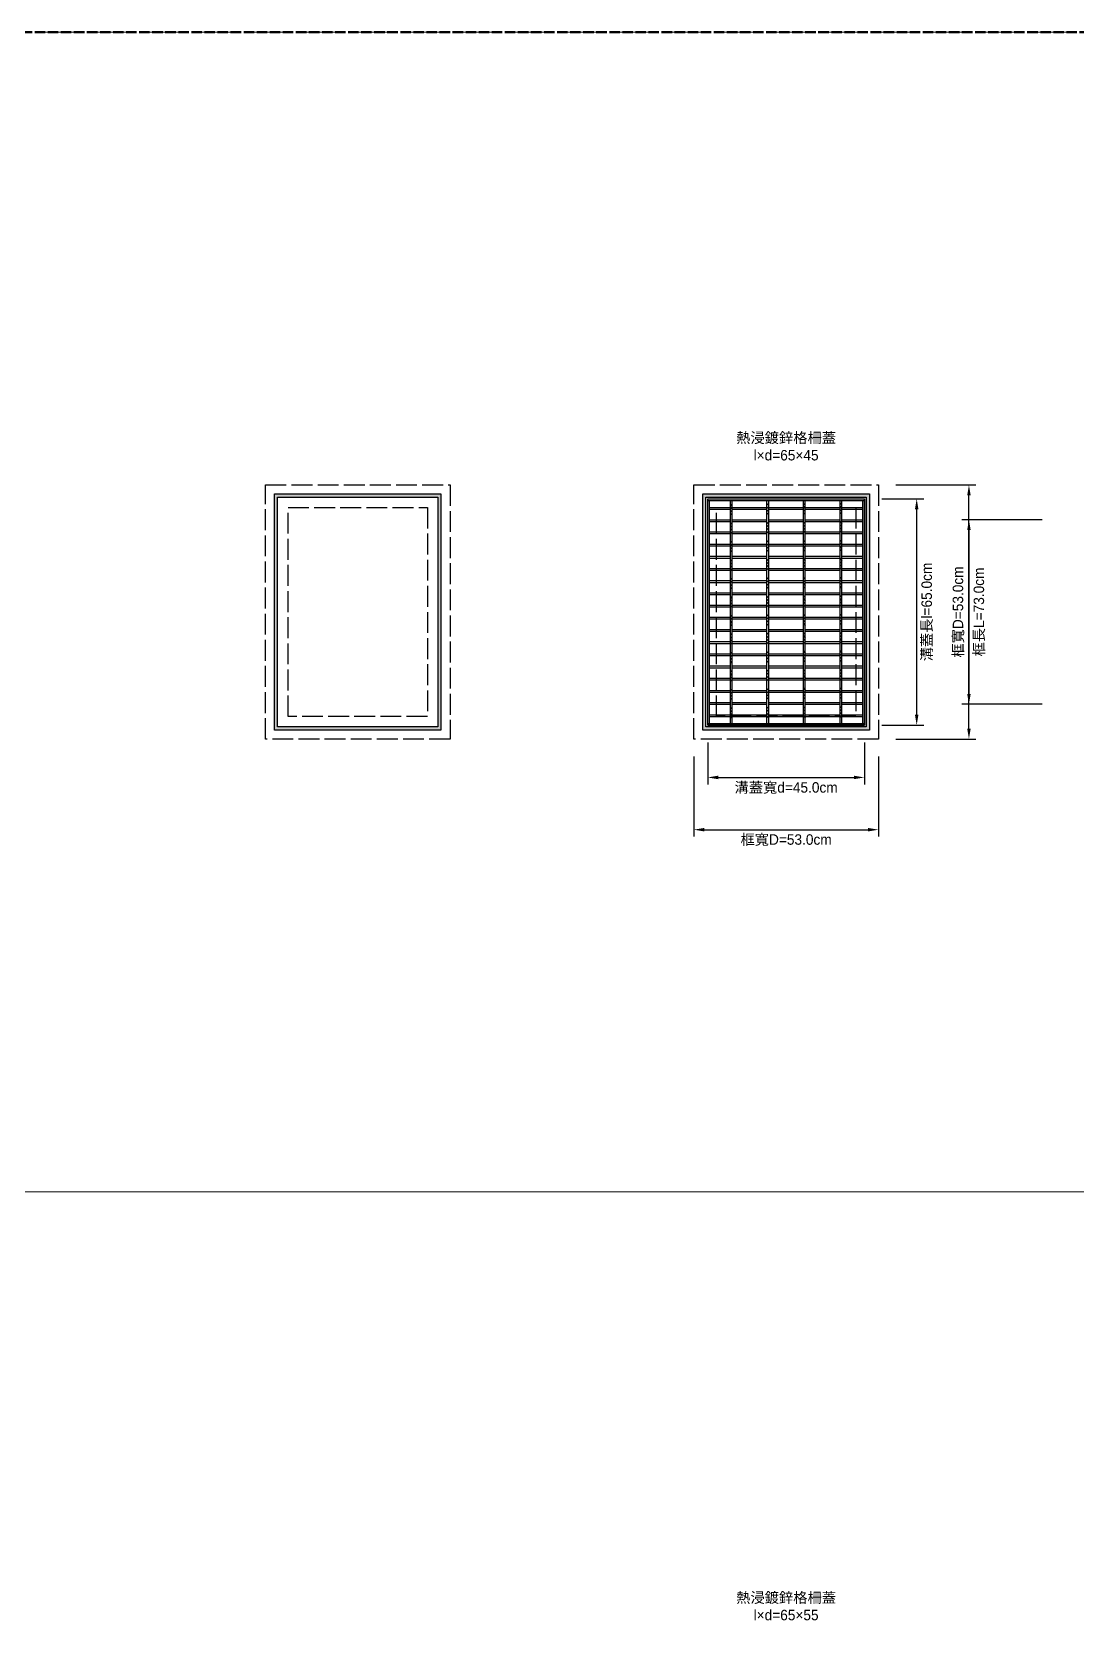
# Model space of a CAD drawing. Extents: x -7340 to 3675, y -3342 to 777.
# Drawn here: x 1155 to 1455, y -857.8 to -397 of the extents above; entities that cross this region are included whole.
import ezdxf

# ---------------------------------------------------------------- set-up
doc = ezdxf.new("R2010")
doc.units = 0
doc.header["$MEASUREMENT"] = 0
doc.linetypes.add('ACAD_ISO02W100', pattern=[15, 12, -3])
doc.layers.add('一、3.基本-變更', color=1, linetype='Continuous', lineweight=50)
doc.layers.add('二、6.繪圖-其他施作項目', color=35, linetype='Continuous', lineweight=30)
doc.layers.add('一、4.基本-隱藏', color=9, linetype='ACAD_ISO02W100', lineweight=20, plot=False)
doc.layers.add('三、3.文字-註解文字', color=2, linetype='Continuous')
doc.styles.add('註解文字', font='MS PGothic.ttf', dxfattribs={"height": 3})
doc.dimstyles.new('註解文字', dxfattribs={"dimtxt": 3, "dimasz": 3, "dimexe": 2, "dimexo": 5, "dimgap": 1, "dimtad": 2, "dimzin": 0, "dimdsep": 46, "dimtxsty": '註解文字', "dimcen": 0.1, "dimclrd": 144, "dimclre": 144, "dimclrt": 256, "dimadec": 0, "dimazin": 0, "dimtfac": 1, "dimtofl": 0, "dimtmove": 0, "dimatfit": 3, "dimfxl": 15, "dimtolj": 1, "dimtzin": 0, "dimlwd": -1, "dimlwe": -1, "dimarcsym": 1})
pattern_1 = [(135, (1167.8457, -1768.8608), (-2.65165, -2.65165), []), (135, (1167.8457, -1767.977), (-2.65165, -2.65165), []), (135, (1167.8457, -1767.093), (-2.65165, -2.65165), []), (135, (1167.8457, -1766.209), (-2.65165, -2.65165), [])]

# ---------------------------------------------------------------- blocks, each defined once
blk = doc.blocks.new('*D46')
at = {"layer": 'Defpoints', "color": 0, "transparency": 16777216}
for p in [(1349, -596), (1394, -596), (1394, -611)]:
    blk.add_point(p, dxfattribs=at)
at = {"layer": '三、3.文字-註解文字', "color": 144, "transparency": 16777216}
for p, q in [((1349, -601), (1349, -613)), ((1394, -601), (1394, -613)), ((1352, -611), (1391, -611))]:
    blk.add_line(p, q, dxfattribs=at)
for points in [[(1352, -610.5), (1352, -611.5), (1349, -611)], [(1391, -610.5), (1391, -611.5), (1394, -611)]]:
    blk.add_solid(points, dxfattribs=at)
at = {"layer": '三、3.文字-註解文字', "transparency": 16777216, "insert": (1371.5, -614.03), "char_height": 3, "attachment_point": 5, "style": '註解文字'}
blk.add_mtext('\\A1;溝蓋寬{\\fMS PGothic|b0|i0|c128|p34;d=45.0cm}', dxfattribs=at)
blk = doc.blocks.new('*D47')
at = {"layer": 'Defpoints', "color": 0, "transparency": 16777216}
for p in [(1394, -531), (1409, -531), (1394, -596)]:
    blk.add_point(p, dxfattribs=at)
at = {"layer": '三、3.文字-註解文字', "color": 144, "transparency": 16777216}
for p, q in [((1399, -531), (1411, -531)), ((1409, -593), (1409, -534)), ((1399, -596), (1411, -596))]:
    blk.add_line(p, q, dxfattribs=at)
for points in [[(1408.5, -534), (1409.5, -534), (1409, -531)], [(1408.5, -593), (1409.5, -593), (1409, -596)]]:
    blk.add_solid(points, dxfattribs=at)
at = {"layer": '三、3.文字-註解文字', "transparency": 16777216, "insert": (1412.03, -563.5), "char_height": 3, "attachment_point": 5, "rotation": 90, "style": '註解文字'}
blk.add_mtext('\\A1;{\\fMS PGothic|b0|i0|c128|p34;溝蓋長}l{\\fMS PGothic|b0|i0|c128|p34;=65.0cm}', dxfattribs=at)
blk = doc.blocks.new('*D73')
at = {"layer": 'Defpoints', "color": 0, "transparency": 16777216}
for p in [(1398, -527), (1424, -527), (1398, -600)]:
    blk.add_point(p, dxfattribs=at)
at = {"layer": '三、3.文字-註解文字', "color": 144, "transparency": 16777216}
for p, q in [((1403, -527), (1426, -527)), ((1424, -597), (1424, -530)), ((1403, -600), (1426, -600))]:
    blk.add_line(p, q, dxfattribs=at)
for points in [[(1423.5, -530), (1424.5, -530), (1424, -527)], [(1423.5, -597), (1424.5, -597), (1424, -600)]]:
    blk.add_solid(points, dxfattribs=at)
at = {"layer": '三、3.文字-註解文字', "transparency": 16777216, "insert": (1427.02, -563.5), "char_height": 3, "attachment_point": 5, "rotation": 90, "style": '註解文字'}
blk.add_mtext('\\A1;框長L=73.0cm', dxfattribs=at)
blk = doc.blocks.new('*D74')
at = {"layer": 'Defpoints', "color": 0, "transparency": 16777216}
for p in [(1345, -600), (1398, -600), (1398, -626)]:
    blk.add_point(p, dxfattribs=at)
at = {"layer": '三、3.文字-註解文字', "color": 144, "transparency": 16777216}
for p, q in [((1345, -605), (1345, -628)), ((1398, -605), (1398, -628)), ((1348, -626), (1395, -626))]:
    blk.add_line(p, q, dxfattribs=at)
for points in [[(1348, -625.5), (1348, -626.5), (1345, -626)], [(1395, -625.5), (1395, -626.5), (1398, -626)]]:
    blk.add_solid(points, dxfattribs=at)
at = {"layer": '三、3.文字-註解文字', "transparency": 16777216, "insert": (1371.5, -628.99), "char_height": 3, "attachment_point": 5, "style": '註解文字'}
blk.add_mtext('\\A1;框寬D=53.0cm', dxfattribs=at)
blk = doc.blocks.new('*D67')
at = {"layer": 'Defpoints', "color": 0, "transparency": 16777216}
for p in [(1450, -537), (1424, -590), (1450, -590)]:
    blk.add_point(p, dxfattribs=at)
at = {"layer": '三、3.文字-註解文字', "color": 144, "transparency": 16777216}
for p, q in [((1445, -537), (1422, -537)), ((1424, -540), (1424, -587)), ((1445, -590), (1422, -590))]:
    blk.add_line(p, q, dxfattribs=at)
for points in [[(1423.5, -540), (1424.5, -540), (1424, -537)], [(1423.5, -587), (1424.5, -587), (1424, -590)]]:
    blk.add_solid(points, dxfattribs=at)
at = {"layer": '三、3.文字-註解文字', "transparency": 16777216, "insert": (1421.01, -563.5), "char_height": 3, "attachment_point": 5, "rotation": 90, "style": '註解文字'}
blk.add_mtext('\\A1;框寬D=53.0cm', dxfattribs=at)

msp = doc.modelspace()

# ---------------------------------------------------------------- hatches: boundary and pattern name
at = {"layer": '二、6.繪圖-其他施作項目'}
h = msp.add_hatch(color=256, dxfattribs=at)
h.dxf.hatch_style = 1
h.paths.add_polyline_path([(1224.6, -597.4), (1272.4, -597.4), (1272.4, -529.6), (1224.6, -529.6)])
h.paths.add_polyline_path([(1225.5, -596.5), (1225.5, -530.5), (1271.5, -530.5), (1271.5, -596.5)], flags=16)
h.paths.add_polyline_path([(1228.5, -593.5), (1228.5, -533.5), (1268.5, -533.5), (1268.5, -593.5)], flags=0)
h = msp.add_hatch(color=256, dxfattribs=at)
h.dxf.hatch_style = 1
h.paths.add_polyline_path([(1347.6, -597.4), (1395.4, -597.4), (1395.4, -529.6), (1347.6, -529.6)])
h.paths.add_polyline_path([(1348.5, -596.5), (1348.5, -530.5), (1394.5, -530.5), (1394.5, -596.5)], flags=16)
h.paths.add_polyline_path([(1351.5, -593.5), (1351.5, -533.5), (1391.5, -533.5), (1391.5, -593.5)], flags=0)
h = msp.add_hatch(dxfattribs=at)
h.set_pattern_fill('ANSI34', color=256, scale=5, angle=90)
h.set_pattern_definition(pattern_1)
h.paths.add_polyline_path([(1355.5, -531.5), (1355.5, -595.5), (1356, -595.5), (1356, -531.5)])
h = msp.add_hatch(dxfattribs=at)
h.set_pattern_fill('ANSI34', color=256, scale=5, angle=90)
h.set_pattern_definition(pattern_1)
h.paths.add_polyline_path([(1366, -531.5), (1366, -595.5), (1366.5, -595.5), (1366.5, -531.5)])
h = msp.add_hatch(dxfattribs=at)
h.set_pattern_fill('ANSI34', color=256, scale=5, angle=90)
h.set_pattern_definition(pattern_1)
h.paths.add_polyline_path([(1376.5, -531.5), (1376.5, -595.5), (1377, -595.5), (1377, -531.5)])
h = msp.add_hatch(dxfattribs=at)
h.set_pattern_fill('ANSI34', color=256, scale=5, angle=90)
h.set_pattern_definition(pattern_1)
h.paths.add_polyline_path([(1387, -531.5), (1387, -595.5), (1387.5, -595.5), (1387.5, -531.5)])

# ---------------------------------------------------------------- linework, layer by layer
at = {"layer": '一、3.基本-變更', "linetype": 'ACAD_ISO02W100', "ltscale": 0.25}
msp.add_lwpolyline([(1800, -397), (300, -397), (300, -1397), (1800, -1397)], close=True, dxfattribs=at)
at = {"layer": '一、4.基本-隱藏'}
for points in [[(1050, -730), (1800, -730), (1800, -397), (1050, -397)], [(1050, -1063), (1800, -1063), (1800, -730), (1050, -730)]]:
    msp.add_lwpolyline(points, close=True, dxfattribs=at)
at = {"layer": '二、6.繪圖-其他施作項目', "linetype": 'ACAD_ISO02W100', "ltscale": 0.5}
for points in [[(1222, -600), (1222, -527), (1275, -527), (1275, -600)], [(1345, -600), (1345, -527), (1398, -527), (1398, -600)], [(1228.5, -593.5), (1228.5, -533.5), (1268.5, -533.5), (1268.5, -593.5)], [(1351.5, -593.5), (1351.5, -533.5), (1391.5, -533.5), (1391.5, -593.5)]]:
    msp.add_lwpolyline(points, close=True, dxfattribs=at)
at = {"layer": '二、6.繪圖-其他施作項目'}
for points in [[(1224.6, -597.4), (1224.6, -529.6), (1272.4, -529.6), (1272.4, -597.4)], [(1347.6, -597.4), (1347.6, -529.6), (1395.4, -529.6), (1395.4, -597.4)], [(1225.5, -596.5), (1225.5, -530.5), (1271.5, -530.5), (1271.5, -596.5)], [(1348.5, -596.5), (1348.5, -530.5), (1394.5, -530.5), (1394.5, -596.5)], [(1349, -596), (1349, -531), (1394, -531), (1394, -596)]]:
    msp.add_lwpolyline(points, close=True, dxfattribs=at)
for points in [[(1349, -596), (1349, -531)], [(1349, -531), (1394, -531)], [(1349, -531.5), (1394, -531.5)], [(1349.5, -595.5), (1349.5, -531.5)], [(1349.5, -533.5), (1355.5, -533.5)], [(1349.5, -534), (1355.5, -534)], [(1355.5, -595.5), (1355.5, -531.5)], [(1356, -595.5), (1356, -531.5)], [(1356, -533.5), (1366, -533.5)], [(1356, -534), (1366, -534)], [(1366, -595.5), (1366, -531.5)], [(1366.5, -595.5), (1366.5, -531.5)], [(1366.5, -533.5), (1376.5, -533.5)], [(1366.5, -534), (1376.5, -534)], [(1376.5, -595.5), (1376.5, -531.5)], [(1377, -595.5), (1377, -531.5)], [(1377, -533.5), (1387, -533.5)], [(1377, -534), (1387, -534)], [(1387, -595.5), (1387, -531.5)], [(1387.5, -595.5), (1387.5, -531.5)], [(1387.5, -533.5), (1393.5, -533.5)], [(1387.5, -534), (1393.5, -534)], [(1393.5, -595.5), (1393.5, -531.5)], [(1394, -596), (1394, -531)], [(1349.5, -537), (1355.5, -537)], [(1349.5, -537.5), (1355.5, -537.5)], [(1356, -537), (1366, -537)], [(1356, -537.5), (1366, -537.5)], [(1366.5, -537), (1376.5, -537)], [(1366.5, -537.5), (1376.5, -537.5)], [(1377, -537), (1387, -537)], [(1377, -537.5), (1387, -537.5)], [(1387.5, -537), (1393.5, -537)], [(1387.5, -537.5), (1393.5, -537.5)], [(1349.5, -540.5), (1355.5, -540.5)], [(1349.5, -541), (1355.5, -541)], [(1356, -540.5), (1366, -540.5)], [(1356, -541), (1366, -541)], [(1366.5, -540.5), (1376.5, -540.5)], [(1366.5, -541), (1376.5, -541)], [(1377, -540.5), (1387, -540.5)], [(1377, -541), (1387, -541)], [(1387.5, -540.5), (1393.5, -540.5)], [(1387.5, -541), (1393.5, -541)], [(1349.5, -544), (1355.5, -544)], [(1349.5, -544.5), (1355.5, -544.5)], [(1349.5, -547.5), (1355.5, -547.5)], [(1349.5, -548), (1355.5, -548)], [(1356, -544), (1366, -544)], [(1356, -544.5), (1366, -544.5)], [(1356, -547.5), (1366, -547.5)], [(1356, -548), (1366, -548)], [(1366.5, -544), (1376.5, -544)], [(1366.5, -544.5), (1376.5, -544.5)], [(1366.5, -547.5), (1376.5, -547.5)], [(1366.5, -548), (1376.5, -548)], [(1377, -544), (1387, -544)], [(1377, -544.5), (1387, -544.5)], [(1377, -547.5), (1387, -547.5)], [(1377, -548), (1387, -548)], [(1387.5, -544), (1393.5, -544)], [(1387.5, -544.5), (1393.5, -544.5)], [(1387.5, -547.5), (1393.5, -547.5)], [(1387.5, -548), (1393.5, -548)], [(1349.5, -551), (1355.5, -551)], [(1349.5, -551.5), (1355.5, -551.5)], [(1356, -551), (1366, -551)], [(1356, -551.5), (1366, -551.5)], [(1366.5, -551), (1376.5, -551)], [(1366.5, -551.5), (1376.5, -551.5)], [(1377, -551), (1387, -551)], [(1377, -551.5), (1387, -551.5)], [(1387.5, -551), (1393.5, -551)], [(1387.5, -551.5), (1393.5, -551.5)], [(1349.5, -554.5), (1355.5, -554.5)], [(1349.5, -555), (1355.5, -555)], [(1356, -554.5), (1366, -554.5)], [(1356, -555), (1366, -555)], [(1366.5, -554.5), (1376.5, -554.5)], [(1366.5, -555), (1376.5, -555)], [(1377, -554.5), (1387, -554.5)], [(1377, -555), (1387, -555)], [(1387.5, -554.5), (1393.5, -554.5)], [(1387.5, -555), (1393.5, -555)], [(1349.5, -558), (1355.5, -558)], [(1349.5, -558.5), (1355.5, -558.5)], [(1349.5, -561.5), (1355.5, -561.5)], [(1349.5, -562), (1355.5, -562)], [(1356, -558), (1366, -558)], [(1356, -558.5), (1366, -558.5)], [(1356, -561.5), (1366, -561.5)], [(1356, -562), (1366, -562)], [(1366.5, -558), (1376.5, -558)], [(1366.5, -558.5), (1376.5, -558.5)], [(1366.5, -561.5), (1376.5, -561.5)], [(1366.5, -562), (1376.5, -562)], [(1377, -558), (1387, -558)], [(1377, -558.5), (1387, -558.5)], [(1377, -561.5), (1387, -561.5)], [(1377, -562), (1387, -562)], [(1387.5, -558), (1393.5, -558)], [(1387.5, -558.5), (1393.5, -558.5)], [(1387.5, -561.5), (1393.5, -561.5)], [(1387.5, -562), (1393.5, -562)], [(1349.5, -565), (1355.5, -565)], [(1349.5, -565.5), (1355.5, -565.5)], [(1356, -565), (1366, -565)], [(1356, -565.5), (1366, -565.5)], [(1366.5, -565), (1376.5, -565)], [(1366.5, -565.5), (1376.5, -565.5)], [(1377, -565), (1387, -565)], [(1377, -565.5), (1387, -565.5)], [(1387.5, -565), (1393.5, -565)], [(1387.5, -565.5), (1393.5, -565.5)], [(1349.5, -568.5), (1355.5, -568.5)], [(1349.5, -569), (1355.5, -569)], [(1356, -568.5), (1366, -568.5)], [(1356, -569), (1366, -569)], [(1366.5, -568.5), (1376.5, -568.5)], [(1366.5, -569), (1376.5, -569)], [(1377, -568.5), (1387, -568.5)], [(1377, -569), (1387, -569)], [(1387.5, -568.5), (1393.5, -568.5)], [(1387.5, -569), (1393.5, -569)], [(1349.5, -572), (1355.5, -572)], [(1349.5, -572.5), (1355.5, -572.5)], [(1349.5, -575.5), (1355.5, -575.5)], [(1356, -572), (1366, -572)], [(1356, -572.5), (1366, -572.5)], [(1356, -575.5), (1366, -575.5)], [(1366.5, -572), (1376.5, -572)], [(1366.5, -572.5), (1376.5, -572.5)], [(1366.5, -575.5), (1376.5, -575.5)], [(1377, -572), (1387, -572)], [(1377, -572.5), (1387, -572.5)], [(1377, -575.5), (1387, -575.5)], [(1387.5, -572), (1393.5, -572)], [(1387.5, -572.5), (1393.5, -572.5)], [(1387.5, -575.5), (1393.5, -575.5)], [(1349.5, -576), (1355.5, -576)], [(1349.5, -579), (1355.5, -579)], [(1349.5, -579.5), (1355.5, -579.5)], [(1356, -576), (1366, -576)], [(1356, -579), (1366, -579)], [(1356, -579.5), (1366, -579.5)], [(1366.5, -576), (1376.5, -576)], [(1366.5, -579), (1376.5, -579)], [(1366.5, -579.5), (1376.5, -579.5)], [(1377, -576), (1387, -576)], [(1377, -579), (1387, -579)], [(1377, -579.5), (1387, -579.5)], [(1387.5, -576), (1393.5, -576)], [(1387.5, -579), (1393.5, -579)], [(1387.5, -579.5), (1393.5, -579.5)], [(1349.5, -582.5), (1355.5, -582.5)], [(1349.5, -583), (1355.5, -583)], [(1356, -582.5), (1366, -582.5)], [(1356, -583), (1366, -583)], [(1366.5, -582.5), (1376.5, -582.5)], [(1366.5, -583), (1376.5, -583)], [(1377, -582.5), (1387, -582.5)], [(1377, -583), (1387, -583)], [(1387.5, -582.5), (1393.5, -582.5)], [(1387.5, -583), (1393.5, -583)], [(1349.5, -586), (1355.5, -586)], [(1349.5, -586.5), (1355.5, -586.5)], [(1349.5, -589.5), (1355.5, -589.5)], [(1356, -586), (1366, -586)], [(1356, -586.5), (1366, -586.5)], [(1356, -589.5), (1366, -589.5)], [(1366.5, -586), (1376.5, -586)], [(1366.5, -586.5), (1376.5, -586.5)], [(1366.5, -589.5), (1376.5, -589.5)], [(1377, -586), (1387, -586)], [(1377, -586.5), (1387, -586.5)], [(1377, -589.5), (1387, -589.5)], [(1387.5, -586), (1393.5, -586)], [(1387.5, -586.5), (1393.5, -586.5)], [(1387.5, -589.5), (1393.5, -589.5)], [(1349.5, -590), (1355.5, -590)], [(1349.5, -593), (1355.5, -593)], [(1349.5, -593.5), (1355.5, -593.5)], [(1356, -590), (1366, -590)], [(1356, -593), (1366, -593)], [(1356, -593.5), (1366, -593.5)], [(1366.5, -590), (1376.5, -590)], [(1366.5, -593), (1376.5, -593)], [(1366.5, -593.5), (1376.5, -593.5)], [(1377, -590), (1387, -590)], [(1377, -593), (1387, -593)], [(1377, -593.5), (1387, -593.5)], [(1387.5, -590), (1393.5, -590)], [(1387.5, -593), (1393.5, -593)], [(1387.5, -593.5), (1393.5, -593.5)], [(1349, -595.5), (1394, -595.5)], [(1349, -596), (1394, -596)]]:
    msp.add_lwpolyline(points, dxfattribs=at)

# ---------------------------------------------------------------- texts
at = {"layer": '三、3.文字-註解文字', "char_height": 3, "attachment_point": 5, "style": '註解文字'}
for s, insert in [('{\\fMS PGothic|b0|i0|c128|p34;熱浸鍍鋅格柵蓋\\P}l{\\fMS PGothic|b0|i0|c128|p34;×d=65×45}', (1371.5, -516)), ('{\\fMS PGothic|b0|i0|c128|p34;熱浸鍍鋅格柵蓋\\Pl×d=65×}5{\\fMS PGothic|b0|i0|c128|p34;5}', (1371.5, -849))]:
    msp.add_mtext_dynamic_manual_height_columns(s, width=47.50959, gutter_width=15, heights=[0], dxfattribs=dict(at, insert=insert))

# ---------------------------------------------------------------- dimensions: what is measured, and where the dimension line sits
at = {"layer": '三、3.文字-註解文字'}
for base, p1, p2, angle, text, picture, middle in [((1424, -527), (1398, -600), (1398, -527), 90, '框長L=73.0cm', '*D73', (1427.02, -563.5)), ((1409, -531), (1394, -596), (1394, -531), 90, '{\\fMS PGothic|b0|i0|c128|p34;溝蓋長}l{\\fMS PGothic|b0|i0|c128|p34;=65.0cm}', '*D47', (1412.028, -563.5)), ((1424, -590), (1450, -537), (1450, -590), 90, '框寬D=53.0cm', '*D67', (1421.006, -563.5)), ((1394, -611), (1349, -596), (1394, -596), 180, '溝蓋寬{\\fMS PGothic|b0|i0|c128|p34;d=45.0cm}', '*D46', (1371.5, -614.028)), ((1398, -626), (1345, -600), (1398, -600), 180, '框寬D=53.0cm', '*D74', (1371.5, -628.994))]:
    dim = msp.add_linear_dim(base=base, p1=p1, p2=p2, angle=angle, text=text, dimstyle='註解文字', dxfattribs=at)
    dim.commit()
    dim.dimension.update_dxf_attribs({"geometry": picture, "text_midpoint": middle})

doc.saveas('drawing.dxf')
